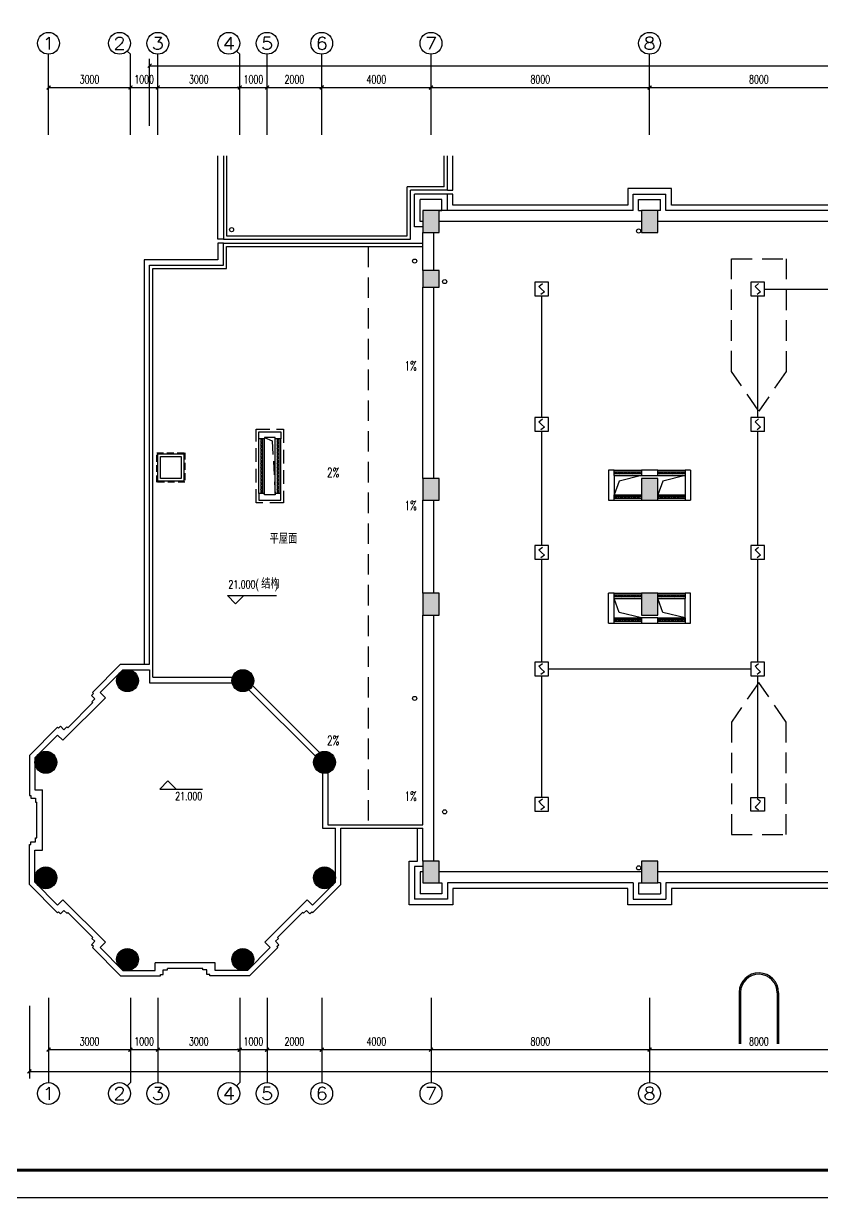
# Model space of a CAD drawing. Extents: x 190999 to 918899, y -200814 to 215286.
# Drawn here: x 205894 to 235106, y -96414 to -53460 of the extents above; entities that cross this region are included whole.
import ezdxf
from ezdxf.enums import TextEntityAlignment as Align

# ---------------------------------------------------------------- set-up
doc = ezdxf.new("R2010")
doc.units = 0
doc.header["$LTSCALE"] = 1000
doc.header["$MEASUREMENT"] = 0
doc.linetypes.add('HIDDEN', pattern=[0.375, 0.25, -0.125])
doc.layers.get('Defpoints').update_dxf_attribs({"color": 1})
for name, color, linetype in [('00-EQUIP', 3, 'Continuous'), ('00-WIRE-4', 6, 'Continuous'), ('A-卫生间', 250, 'Continuous'), ('A-墙线', 2, 'Continuous'), ('A-外包装修', 250, 'Continuous'), ('AXIS', 3, 'Continuous'), ('AXIS_TEXT', 7, 'Continuous'), ('COLUMN', 2, 'Continuous'), ('DIM_ELEV', 3, 'Continuous'), ('PUB_HATCH', 250, 'Continuous'), ('PUB_TEXT', 7, 'Continuous'), ('WALL', 2, 'Continuous'), ('WINDOW', 177, 'Continuous'), ('图框', 189, 'Continuous'), ('屋面排水', 4, 'Continuous'), ('房间名称', 7, 'Continuous'), ('洞口线', 165, 'Continuous'), ('看线2', 250, 'Continuous'), ('雨水管', 151, 'Continuous'), ('雨水管口', 6, 'Continuous')]:
    doc.layers.add(name, color=color, linetype=linetype)
doc.styles.add('_TCH_AXIS', font='COMPLEX', dxfattribs={"bigfont": 'GBCBIG'})
doc.styles.add('_TCH_DIM', font='SIMPLEX', dxfattribs={"bigfont": 'GBCBIG'})
doc.styles.add('COMPLEX', font='COMPLEX')
doc.styles.add('DIM_FONT', font='SIMPLEX', dxfattribs={"width": 0.7, "bigfont": 'GBCBIG'})
doc.styles.get("Standard").update_dxf_attribs({"font": 'simhei.ttf'})
doc.dimstyles.new('DIMN', dxfattribs={"dimtxt": 300, "dimasz": 100, "dimexe": 250, "dimexo": 300, "dimgap": 150, "dimtad": 1, "dimdec": 0, "dimzin": 0, "dimdsep": 46, "dimtxsty": 'DIM_FONT', "dimblk": 'ARCHTICK', "dimcen": 0.09, "dimclrt": 7, "dimazin": 2, "dimtfac": 1, "dimtdec": 0, "dimtix": 1, "dimtmove": 2, "dimatfit": 3, "dimfxl": 0, "dimtolj": 1, "dimtzin": 0, "dimarcsym": 0})

# ---------------------------------------------------------------- blocks, each defined once
blk = doc.blocks.new('TJAD_TK_A0')
at = {"layer": '图框'}
blk.add_line((973, -441.7), (2162, -441.7), dxfattribs=at)
at = {"layer": '图框', "const_width": 1.2}
blk.add_lwpolyline([(2152, -431.7), (2152, 389.3), (998, 389.3), (998, -431.7)], close=True, dxfattribs=at)
blk = doc.blocks.new('$WINLIB2D$00000039')
at = {"color": 0}
for p, q in [((0.5, 0.5), (-0.5, 0.5)), ((-0.5, 0.167), (0.5, 0.167)), ((-0.452, -0.167), (-0.5, 0.084)), ((-0.384, -0.167), (-0.448, 0.167)), ((-0.316, -0.167), (-0.38, 0.167)), ((-0.248, -0.167), (-0.312, 0.167)), ((-0.18, -0.167), (-0.244, 0.167)), ((-0.112, -0.167), (-0.176, 0.167)), ((-0.044, -0.167), (-0.108, 0.167)), ((0.024, -0.167), (-0.04, 0.167)), ((0.092, -0.167), (0.028, 0.167)), ((0.16, -0.167), (0.096, 0.167)), ((0.228, -0.167), (0.164, 0.167)), ((0.296, -0.167), (0.232, 0.167)), ((0.364, -0.167), (0.3, 0.167)), ((0.432, -0.167), (0.368, 0.167)), ((0.5, -0.167), (0.436, 0.167)), ((-0.5, -0.167), (0.5, -0.167)), ((0.5, -0.5), (-0.5, -0.5))]:
    blk.add_line(p, q, dxfattribs=at)
blk = doc.blocks.new('_ArchTick')
at = {"const_width": 0.5}
blk.add_lwpolyline([(-0.7, -0.7), (0.7, 0.7)], dxfattribs=at)
blk = doc.blocks.new('*D1282')
at = {"layer": 'AXIS', "color": 0, "lineweight": -2}
for p, q in [((206812, -89404), (206812, -91254)), ((209811, -89404), (209811, -91254)), ((206812, -91004), (209811, -91004))]:
    blk.add_line(p, q, dxfattribs=at)
at = {"layer": 'Defpoints', "color": 0}
for p in [(206812, -89104), (209811, -89104), (209811, -91004)]:
    blk.add_point(p, dxfattribs=at)
at = {"layer": 'AXIS', "color": 0, "lineweight": -2, "xscale": 100, "yscale": 100, "zscale": 100, "rotation": 180}
blk.add_blockref('_ArchTick', (206812, -91004), dxfattribs=at)
at = {"layer": 'AXIS', "color": 0, "lineweight": -2, "xscale": 100, "yscale": 100, "zscale": 100}
blk.add_blockref('_ArchTick', (209811, -91004), dxfattribs=at)
at = {"layer": 'AXIS', "color": 7, "insert": (208311, -90704), "char_height": 300, "attachment_point": 5, "style": 'DIM_FONT'}
blk.add_mtext('\\A1;3000', dxfattribs=at)
blk = doc.blocks.new('*D1283')
at = {"layer": 'AXIS', "color": 0, "lineweight": -2}
for p, q in [((209811, -89404), (209811, -91254)), ((210812, -89404), (210812, -91254)), ((209811, -91004), (210812, -91004))]:
    blk.add_line(p, q, dxfattribs=at)
at = {"layer": 'Defpoints', "color": 0}
for p in [(209811, -89104), (210812, -89104), (210812, -91004)]:
    blk.add_point(p, dxfattribs=at)
at = {"layer": 'AXIS', "color": 0, "lineweight": -2, "xscale": 100, "yscale": 100, "zscale": 100, "rotation": 180}
blk.add_blockref('_ArchTick', (209811, -91004), dxfattribs=at)
at = {"layer": 'AXIS', "color": 0, "lineweight": -2, "xscale": 100, "yscale": 100, "zscale": 100}
blk.add_blockref('_ArchTick', (210812, -91004), dxfattribs=at)
at = {"layer": 'AXIS', "color": 7, "insert": (210311, -90704), "char_height": 300, "attachment_point": 5, "style": 'DIM_FONT'}
blk.add_mtext('\\A1;1000', dxfattribs=at)
blk = doc.blocks.new('*D1284')
at = {"layer": 'AXIS', "color": 0, "lineweight": -2}
for p, q in [((210812, -89404), (210812, -91254)), ((213812, -89404), (213812, -91254)), ((210812, -91004), (213812, -91004))]:
    blk.add_line(p, q, dxfattribs=at)
at = {"layer": 'Defpoints', "color": 0}
for p in [(210812, -89104), (213812, -89104), (213812, -91004)]:
    blk.add_point(p, dxfattribs=at)
at = {"layer": 'AXIS', "color": 0, "lineweight": -2, "xscale": 100, "yscale": 100, "zscale": 100, "rotation": 180}
blk.add_blockref('_ArchTick', (210812, -91004), dxfattribs=at)
at = {"layer": 'AXIS', "color": 0, "lineweight": -2, "xscale": 100, "yscale": 100, "zscale": 100}
blk.add_blockref('_ArchTick', (213812, -91004), dxfattribs=at)
at = {"layer": 'AXIS', "color": 7, "insert": (212312, -90704), "char_height": 300, "attachment_point": 5, "style": 'DIM_FONT'}
blk.add_mtext('\\A1;3000', dxfattribs=at)
blk = doc.blocks.new('*D1285')
at = {"layer": 'AXIS', "color": 0, "lineweight": -2}
for p, q in [((213812, -89404), (213812, -91254)), ((214812, -89404), (214812, -91254)), ((213812, -91004), (213712, -91004)), ((213812, -91004), (214812, -91004)), ((214812, -91004), (214912, -91004))]:
    blk.add_line(p, q, dxfattribs=at)
at = {"layer": 'Defpoints', "color": 0}
for p in [(213812, -89104), (214812, -89104), (214812, -91004)]:
    blk.add_point(p, dxfattribs=at)
at = {"layer": 'AXIS', "color": 0, "lineweight": -2, "xscale": 100, "yscale": 100, "zscale": 100}
blk.add_blockref('_ArchTick', (213812, -91004), dxfattribs=at)
at = {"layer": 'AXIS', "color": 0, "lineweight": -2, "xscale": 100, "yscale": 100, "zscale": 100, "rotation": 180}
blk.add_blockref('_ArchTick', (214812, -91004), dxfattribs=at)
at = {"layer": 'AXIS', "color": 7, "insert": (214312, -90704), "char_height": 300, "attachment_point": 5, "style": 'DIM_FONT'}
blk.add_mtext('\\A1;1000', dxfattribs=at)
blk = doc.blocks.new('*D1286')
at = {"layer": 'AXIS', "color": 0, "lineweight": -2}
for p, q in [((214812, -89404), (214812, -91254)), ((216812, -89404), (216812, -91254)), ((214812, -91004), (216812, -91004))]:
    blk.add_line(p, q, dxfattribs=at)
at = {"layer": 'Defpoints', "color": 0}
for p in [(214812, -89104), (216812, -89104), (216812, -91004)]:
    blk.add_point(p, dxfattribs=at)
at = {"layer": 'AXIS', "color": 0, "lineweight": -2, "xscale": 100, "yscale": 100, "zscale": 100, "rotation": 180}
blk.add_blockref('_ArchTick', (214812, -91004), dxfattribs=at)
at = {"layer": 'AXIS', "color": 0, "lineweight": -2, "xscale": 100, "yscale": 100, "zscale": 100}
blk.add_blockref('_ArchTick', (216812, -91004), dxfattribs=at)
at = {"layer": 'AXIS', "color": 7, "insert": (215812, -90704), "char_height": 300, "attachment_point": 5, "style": 'DIM_FONT'}
blk.add_mtext('\\A1;2000', dxfattribs=at)
blk = doc.blocks.new('*D1287')
at = {"layer": 'AXIS', "color": 0, "lineweight": -2}
for p, q in [((216812, -89404), (216812, -91254)), ((220812, -89404), (220812, -91254)), ((216812, -91004), (220812, -91004))]:
    blk.add_line(p, q, dxfattribs=at)
at = {"layer": 'Defpoints', "color": 0}
for p in [(216812, -89104), (220812, -89104), (220812, -91004)]:
    blk.add_point(p, dxfattribs=at)
at = {"layer": 'AXIS', "color": 0, "lineweight": -2, "xscale": 100, "yscale": 100, "zscale": 100, "rotation": 180}
blk.add_blockref('_ArchTick', (216812, -91004), dxfattribs=at)
at = {"layer": 'AXIS', "color": 0, "lineweight": -2, "xscale": 100, "yscale": 100, "zscale": 100}
blk.add_blockref('_ArchTick', (220812, -91004), dxfattribs=at)
at = {"layer": 'AXIS', "color": 7, "insert": (218812, -90704), "char_height": 300, "attachment_point": 5, "style": 'DIM_FONT'}
blk.add_mtext('\\A1;4000', dxfattribs=at)
blk = doc.blocks.new('*D1288')
at = {"layer": 'AXIS', "color": 0, "lineweight": -2}
for p, q in [((220812, -89404), (220812, -91254)), ((228812, -89404), (228812, -91254)), ((220812, -91004), (228812, -91004))]:
    blk.add_line(p, q, dxfattribs=at)
at = {"layer": 'Defpoints', "color": 0}
for p in [(220812, -89104), (228812, -89104), (228812, -91004)]:
    blk.add_point(p, dxfattribs=at)
at = {"layer": 'AXIS', "color": 0, "lineweight": -2, "xscale": 100, "yscale": 100, "zscale": 100, "rotation": 180}
blk.add_blockref('_ArchTick', (220812, -91004), dxfattribs=at)
at = {"layer": 'AXIS', "color": 0, "lineweight": -2, "xscale": 100, "yscale": 100, "zscale": 100}
blk.add_blockref('_ArchTick', (228812, -91004), dxfattribs=at)
at = {"layer": 'AXIS', "color": 7, "insert": (224812, -90704), "char_height": 300, "attachment_point": 5, "style": 'DIM_FONT'}
blk.add_mtext('\\A1;8000', dxfattribs=at)
blk = doc.blocks.new('*D1289')
at = {"layer": 'AXIS', "color": 0, "lineweight": -2}
for p, q in [((228812, -89404), (228812, -91254)), ((236812, -89404), (236812, -91254)), ((228812, -91004), (236812, -91004))]:
    blk.add_line(p, q, dxfattribs=at)
at = {"layer": 'Defpoints', "color": 0}
for p in [(228812, -89104), (236812, -89104), (236812, -91004)]:
    blk.add_point(p, dxfattribs=at)
at = {"layer": 'AXIS', "color": 0, "lineweight": -2, "xscale": 100, "yscale": 100, "zscale": 100, "rotation": 180}
blk.add_blockref('_ArchTick', (228812, -91004), dxfattribs=at)
at = {"layer": 'AXIS', "color": 0, "lineweight": -2, "xscale": 100, "yscale": 100, "zscale": 100}
blk.add_blockref('_ArchTick', (236812, -91004), dxfattribs=at)
at = {"layer": 'AXIS', "color": 7, "insert": (232812, -90704), "char_height": 300, "attachment_point": 5, "style": 'DIM_FONT'}
blk.add_mtext('\\A1;8000', dxfattribs=at)
blk = doc.blocks.new('*D1297')
at = {"layer": 'AXIS', "color": 0, "lineweight": -2}
for p, q in [((206112, -89404), (206112, -92054)), ((283362, -89404), (283362, -92054)), ((206112, -91804), (283362, -91804))]:
    blk.add_line(p, q, dxfattribs=at)
at = {"layer": 'Defpoints', "color": 0}
for p in [(206112, -89104), (283362, -89104), (283362, -91804)]:
    blk.add_point(p, dxfattribs=at)
at = {"layer": 'AXIS', "color": 0, "lineweight": -2, "xscale": 100, "yscale": 100, "zscale": 100, "rotation": 180}
blk.add_blockref('_ArchTick', (206112, -91804), dxfattribs=at)
at = {"layer": 'AXIS', "color": 0, "lineweight": -2, "xscale": 100, "yscale": 100, "zscale": 100}
blk.add_blockref('_ArchTick', (283362, -91804), dxfattribs=at)
at = {"layer": 'AXIS', "color": 7, "insert": (244737, -91504), "char_height": 300, "attachment_point": 5, "style": 'DIM_FONT'}
blk.add_mtext('\\A1;77250', dxfattribs=at)
blk = doc.blocks.new('*D1298')
at = {"layer": 'AXIS', "color": 0, "lineweight": -2}
for p, q in [((206812, -57204), (206812, -55554)), ((206812, -55804), (209811, -55804)), ((209811, -57204), (209811, -55554))]:
    blk.add_line(p, q, dxfattribs=at)
at = {"layer": 'Defpoints', "color": 0}
for p in [(209811, -55804), (206812, -57504), (209811, -57504)]:
    blk.add_point(p, dxfattribs=at)
at = {"layer": 'AXIS', "color": 0, "lineweight": -2, "xscale": 100, "yscale": 100, "zscale": 100, "rotation": 180}
blk.add_blockref('_ArchTick', (206812, -55804), dxfattribs=at)
at = {"layer": 'AXIS', "color": 0, "lineweight": -2, "xscale": 100, "yscale": 100, "zscale": 100}
blk.add_blockref('_ArchTick', (209811, -55804), dxfattribs=at)
at = {"layer": 'AXIS', "color": 7, "insert": (208311, -55504), "char_height": 300, "attachment_point": 5, "style": 'DIM_FONT'}
blk.add_mtext('\\A1;3000', dxfattribs=at)
blk = doc.blocks.new('*D1299')
at = {"layer": 'AXIS', "color": 0, "lineweight": -2}
for p, q in [((209811, -57204), (209811, -55554)), ((209811, -55804), (210812, -55804)), ((210812, -57204), (210812, -55554))]:
    blk.add_line(p, q, dxfattribs=at)
at = {"layer": 'Defpoints', "color": 0}
for p in [(210812, -55804), (209811, -57504), (210812, -57504)]:
    blk.add_point(p, dxfattribs=at)
at = {"layer": 'AXIS', "color": 0, "lineweight": -2, "xscale": 100, "yscale": 100, "zscale": 100, "rotation": 180}
blk.add_blockref('_ArchTick', (209811, -55804), dxfattribs=at)
at = {"layer": 'AXIS', "color": 0, "lineweight": -2, "xscale": 100, "yscale": 100, "zscale": 100}
blk.add_blockref('_ArchTick', (210812, -55804), dxfattribs=at)
at = {"layer": 'AXIS', "color": 7, "insert": (210311, -55504), "char_height": 300, "attachment_point": 5, "style": 'DIM_FONT'}
blk.add_mtext('\\A1;1000', dxfattribs=at)
blk = doc.blocks.new('*D1300')
at = {"layer": 'AXIS', "color": 0, "lineweight": -2}
for p, q in [((210812, -57204), (210812, -55554)), ((210812, -55804), (213812, -55804)), ((213812, -57204), (213812, -55554))]:
    blk.add_line(p, q, dxfattribs=at)
at = {"layer": 'Defpoints', "color": 0}
for p in [(213812, -55804), (210812, -57504), (213812, -57504)]:
    blk.add_point(p, dxfattribs=at)
at = {"layer": 'AXIS', "color": 0, "lineweight": -2, "xscale": 100, "yscale": 100, "zscale": 100, "rotation": 180}
blk.add_blockref('_ArchTick', (210812, -55804), dxfattribs=at)
at = {"layer": 'AXIS', "color": 0, "lineweight": -2, "xscale": 100, "yscale": 100, "zscale": 100}
blk.add_blockref('_ArchTick', (213812, -55804), dxfattribs=at)
at = {"layer": 'AXIS', "color": 7, "insert": (212312, -55504), "char_height": 300, "attachment_point": 5, "style": 'DIM_FONT'}
blk.add_mtext('\\A1;3000', dxfattribs=at)
blk = doc.blocks.new('*D1301')
at = {"layer": 'AXIS', "color": 0, "lineweight": -2}
for p, q in [((213812, -55804), (213712, -55804)), ((213812, -57204), (213812, -55554)), ((213812, -55804), (214812, -55804)), ((214812, -57204), (214812, -55554)), ((214812, -55804), (214912, -55804))]:
    blk.add_line(p, q, dxfattribs=at)
at = {"layer": 'Defpoints', "color": 0}
for p in [(214812, -55804), (213812, -57504), (214812, -57504)]:
    blk.add_point(p, dxfattribs=at)
at = {"layer": 'AXIS', "color": 0, "lineweight": -2, "xscale": 100, "yscale": 100, "zscale": 100}
blk.add_blockref('_ArchTick', (213812, -55804), dxfattribs=at)
at = {"layer": 'AXIS', "color": 0, "lineweight": -2, "xscale": 100, "yscale": 100, "zscale": 100, "rotation": 180}
blk.add_blockref('_ArchTick', (214812, -55804), dxfattribs=at)
at = {"layer": 'AXIS', "color": 7, "insert": (214312, -55504), "char_height": 300, "attachment_point": 5, "style": 'DIM_FONT'}
blk.add_mtext('\\A1;1000', dxfattribs=at)
blk = doc.blocks.new('*D1302')
at = {"layer": 'AXIS', "color": 0, "lineweight": -2}
for p, q in [((214812, -57204), (214812, -55554)), ((214812, -55804), (216812, -55804)), ((216812, -57204), (216812, -55554))]:
    blk.add_line(p, q, dxfattribs=at)
at = {"layer": 'Defpoints', "color": 0}
for p in [(216812, -55804), (214812, -57504), (216812, -57504)]:
    blk.add_point(p, dxfattribs=at)
at = {"layer": 'AXIS', "color": 0, "lineweight": -2, "xscale": 100, "yscale": 100, "zscale": 100, "rotation": 180}
blk.add_blockref('_ArchTick', (214812, -55804), dxfattribs=at)
at = {"layer": 'AXIS', "color": 0, "lineweight": -2, "xscale": 100, "yscale": 100, "zscale": 100}
blk.add_blockref('_ArchTick', (216812, -55804), dxfattribs=at)
at = {"layer": 'AXIS', "color": 7, "insert": (215812, -55504), "char_height": 300, "attachment_point": 5, "style": 'DIM_FONT'}
blk.add_mtext('\\A1;2000', dxfattribs=at)
blk = doc.blocks.new('*D1303')
at = {"layer": 'AXIS', "color": 0, "lineweight": -2}
for p, q in [((216812, -57204), (216812, -55554)), ((216812, -55804), (220812, -55804)), ((220812, -57204), (220812, -55554))]:
    blk.add_line(p, q, dxfattribs=at)
at = {"layer": 'Defpoints', "color": 0}
for p in [(220812, -55804), (216812, -57504), (220812, -57504)]:
    blk.add_point(p, dxfattribs=at)
at = {"layer": 'AXIS', "color": 0, "lineweight": -2, "xscale": 100, "yscale": 100, "zscale": 100, "rotation": 180}
blk.add_blockref('_ArchTick', (216812, -55804), dxfattribs=at)
at = {"layer": 'AXIS', "color": 0, "lineweight": -2, "xscale": 100, "yscale": 100, "zscale": 100}
blk.add_blockref('_ArchTick', (220812, -55804), dxfattribs=at)
at = {"layer": 'AXIS', "color": 7, "insert": (218812, -55504), "char_height": 300, "attachment_point": 5, "style": 'DIM_FONT'}
blk.add_mtext('\\A1;4000', dxfattribs=at)
blk = doc.blocks.new('*D1304')
at = {"layer": 'AXIS', "color": 0, "lineweight": -2}
for p, q in [((220812, -57204), (220812, -55554)), ((220812, -55804), (228812, -55804)), ((228812, -57204), (228812, -55554))]:
    blk.add_line(p, q, dxfattribs=at)
at = {"layer": 'Defpoints', "color": 0}
for p in [(228812, -55804), (220812, -57504), (228812, -57504)]:
    blk.add_point(p, dxfattribs=at)
at = {"layer": 'AXIS', "color": 0, "lineweight": -2, "xscale": 100, "yscale": 100, "zscale": 100, "rotation": 180}
blk.add_blockref('_ArchTick', (220812, -55804), dxfattribs=at)
at = {"layer": 'AXIS', "color": 0, "lineweight": -2, "xscale": 100, "yscale": 100, "zscale": 100}
blk.add_blockref('_ArchTick', (228812, -55804), dxfattribs=at)
at = {"layer": 'AXIS', "color": 7, "insert": (224812, -55504), "char_height": 300, "attachment_point": 5, "style": 'DIM_FONT'}
blk.add_mtext('\\A1;8000', dxfattribs=at)
blk = doc.blocks.new('*D1305')
at = {"layer": 'AXIS', "color": 0, "lineweight": -2}
for p, q in [((228812, -57204), (228812, -55554)), ((228812, -55804), (236812, -55804)), ((236812, -57204), (236812, -55554))]:
    blk.add_line(p, q, dxfattribs=at)
at = {"layer": 'Defpoints', "color": 0}
for p in [(236812, -55804), (228812, -57504), (236812, -57504)]:
    blk.add_point(p, dxfattribs=at)
at = {"layer": 'AXIS', "color": 0, "lineweight": -2, "xscale": 100, "yscale": 100, "zscale": 100, "rotation": 180}
blk.add_blockref('_ArchTick', (228812, -55804), dxfattribs=at)
at = {"layer": 'AXIS', "color": 0, "lineweight": -2, "xscale": 100, "yscale": 100, "zscale": 100}
blk.add_blockref('_ArchTick', (236812, -55804), dxfattribs=at)
at = {"layer": 'AXIS', "color": 7, "insert": (232812, -55504), "char_height": 300, "attachment_point": 5, "style": 'DIM_FONT'}
blk.add_mtext('\\A1;8000', dxfattribs=at)
blk = doc.blocks.new('*D1313')
at = {"layer": 'AXIS', "color": 0, "lineweight": -2}
for p, q in [((210512, -57204), (210512, -54754)), ((283812, -57204), (283812, -54754)), ((210512, -55004), (283812, -55004))]:
    blk.add_line(p, q, dxfattribs=at)
at = {"layer": 'Defpoints', "color": 0}
for p in [(283812, -55004), (210512, -57504), (283812, -57504)]:
    blk.add_point(p, dxfattribs=at)
at = {"layer": 'AXIS', "color": 0, "lineweight": -2, "xscale": 100, "yscale": 100, "zscale": 100, "rotation": 180}
blk.add_blockref('_ArchTick', (210512, -55004), dxfattribs=at)
at = {"layer": 'AXIS', "color": 0, "lineweight": -2, "xscale": 100, "yscale": 100, "zscale": 100}
blk.add_blockref('_ArchTick', (283812, -55004), dxfattribs=at)
at = {"layer": 'AXIS', "color": 7, "insert": (247162, -54704), "char_height": 300, "attachment_point": 5, "style": 'DIM_FONT'}
blk.add_mtext('\\A1;73300', dxfattribs=at)
blk = doc.blocks.new('_AXISO')
blk.add_circle((0, 0), 0.5)
at = {"layer": 'AXIS_TEXT', "style": 'COMPLEX', "width": 1.041667}
blk.add_attdef('A', text='', height=0.56, dxfattribs=at).set_placement((-0.25, -0.28), (0.25, -0.28), align=Align.FIT)
blk = doc.blocks.new('_FZH')
blk.add_lwpolyline([(-0.5, -0.5), (0.5, -0.5), (0.5, 0.5), (-0.5, 0.5)], close=True)
at = {"layer": 'PUB_HATCH'}
blk.add_solid([(-0.5, -0.5), (0.5, -0.5), (-0.5, 0.5), (0.5, 0.5)], dxfattribs=at)
blk = doc.blocks.new('_YZH')
blk.add_circle((0, 0), 0.5)
at = {"layer": 'PUB_HATCH', "const_width": 0.5}
blk.add_lwpolyline([(-0.25, 0, 1), (0.25, 0, 1)], format="xyb", close=True, dxfattribs=at)
blk = doc.blocks.new('_LINKPT1')
at = {"color": 0}
blk.add_line((0, 0), (0, 0), dxfattribs=at)
blk = doc.blocks.new('3S1KCGW2')
for p, q in [((0.5, 0.5), (-0.5, 0.5)), ((-0.5, 0.5), (-0.5, -0.5)), ((-0.2, 0.2), (0.05, 0.4)), ((0, 0), (-0.2, 0.2)), ((0, 0), (0.2, -0.2)), ((0.5, -0.5), (0.5, 0.5)), ((-0.5, -0.5), (0.5, -0.5)), ((0.2, -0.2), (-0.05, -0.4))]:
    blk.add_line(p, q)
at = {"const_width": 0.04, "flags": 128}
blk.add_lwpolyline([(-0.5, -0.5), (-0.5, 0.5), (0.5, 0.5), (0.5, -0.5)], close=True, dxfattribs=at)
at = {"xscale": 0.002, "yscale": 0.002, "zscale": 0.002}
for p in [(-0.5, 0), (0, 0.5), (0.5, 0), (0, -0.5)]:
    blk.add_blockref('_LINKPT1', p, dxfattribs=at)
at = {"flags": 9}
blk.add_attdef('A', (0, 0), '', height=0.00002, dxfattribs=at)

msp = doc.modelspace()

# ---------------------------------------------------------------- hatches: boundary and pattern name
at = {"layer": 'PUB_HATCH'}
for points in [[(221111.6, -60303.6), (220511.6, -60303.6), (220511.6, -61103.6), (221111.6, -61103.6)], [(229111.6, -60303.6), (228511.6, -60303.6), (228511.6, -61103.6), (229111.6, -61103.6)], [(221111.6, -70103.6), (220511.6, -70103.6), (220511.6, -70903.6), (221111.6, -70903.6)], [(229111.6, -70103.6), (228511.6, -70103.6), (228511.6, -70903.6), (229111.6, -70903.6)], [(221111.6, -74303.6), (220511.6, -74303.6), (220511.6, -75103.6), (221111.6, -75103.6)], [(229111.6, -74303.6), (228511.6, -74303.6), (228511.6, -75103.6), (229111.6, -75103.6)], [(221111.6, -84103.6), (220511.6, -84103.6), (220511.6, -84903.6), (221111.6, -84903.6)], [(229111.6, -84103.6), (228511.6, -84103.6), (228511.6, -84903.6), (229111.6, -84903.6)]]:
    msp.add_hatch(color=256, dxfattribs=at).paths.add_polyline_path(points)

# ---------------------------------------------------------------- linework, layer by layer
at = {"layer": '00-WIRE-4'}
for p, q in [((224861.6, -63428.6), (224861.6, -67878.6)), ((232773.1, -67878.6), (232773.1, -63428.6)), ((233023.1, -63178.6), (240667.6, -63178.6)), ((224861.6, -68378.6), (224861.6, -72564.1)), ((232773.1, -72564.1), (232773.1, -68378.6)), ((224861.6, -73064.1), (224861.6, -76828.6)), ((232773.1, -76828.6), (232773.1, -73064.1)), ((232523.1, -77078.6), (225111.6, -77078.6)), ((224861.6, -77328.6), (224861.6, -81778.6)), ((232773.1, -81778.6), (232773.1, -77328.6))]:
    msp.add_line(p, q, dxfattribs=at)
at = {"layer": 'A-卫生间', "linetype": 'HIDDEN', "ltscale": 3}
msp.add_line((218511.6, -61623.6), (218511.6, -82783.6), dxfattribs=at)
for points in [[(232811.6, -67642.1), (231811.6, -66190.9), (231811.6, -62069.9), (233811.6, -62069.9), (233811.6, -66190.9)], [(232811.6, -77565.1), (231811.6, -79016.4), (231811.6, -83137.3), (233811.6, -83137.3), (233811.6, -79016.4)]]:
    msp.add_lwpolyline(points, close=True, dxfattribs=at)
at = {"layer": 'A-卫生间', "linetype": 'HIDDEN', "ltscale": 2}
msp.add_lwpolyline([(214411.6, -68303.6), (215411.6, -68303.6), (215411.6, -71003.6), (214411.6, -71003.6)], close=True, dxfattribs=at)
at = {"layer": 'A-卫生间', "linetype": 'HIDDEN'}
msp.add_lwpolyline([(211801.6, -70243.6), (210771.6, -70243.6), (210771.6, -69163.6), (211801.6, -69163.6)], close=True, dxfattribs=at)
at = {"layer": 'A-墙线'}
for p, q in [((213211.8, -58303.6), (213211.8, -61353.6)), ((213331.8, -58303.6), (213331.8, -61233.6)), ((221292.3, -59433.6), (221292.3, -58303.6)), ((221412.3, -59553.6), (221412.3, -58303.6)), ((219941.6, -61233.6), (219941.6, -59433.6)), ((221292.3, -59433.6), (219941.6, -59433.6)), ((220061.6, -61353.6), (220061.6, -59553.6)), ((221412.3, -59553.6), (220061.6, -59553.6)), ((221411.6, -59703.6), (220211.6, -59703.6)), ((220211.6, -60903.6), (220211.6, -59703.6)), ((221411.6, -60303.6), (221411.6, -59703.6)), ((228211.6, -59703.6), (229411.6, -59703.6)), ((228211.6, -60303.6), (228211.6, -59703.6)), ((229411.6, -60303.6), (229411.6, -59703.6)), ((221211.6, -59903.6), (220411.6, -59903.6)), ((220411.6, -60703.6), (220411.6, -59903.6)), ((221211.6, -60303.6), (221211.6, -59903.6)), ((228411.6, -59903.6), (229211.6, -59903.6)), ((228411.6, -60303.6), (228411.6, -59903.6)), ((229211.6, -60303.6), (229211.6, -59903.6)), ((228211.6, -60303.6), (221111.6, -60303.6)), ((221111.6, -60303.6), (221211.6, -60303.6)), ((228411.6, -60303.6), (228511.6, -60303.6)), ((229211.6, -60303.6), (229111.6, -60303.6)), ((236211.6, -60303.6), (229411.6, -60303.6)), ((220511.6, -60903.6), (220211.6, -60903.6)), ((220511.6, -60703.6), (220411.6, -60703.6)), ((228511.6, -60703.6), (221111.6, -60703.6)), ((236511.6, -60703.6), (229111.6, -60703.6)), ((213211.8, -61353.6), (220061.6, -61353.6)), ((213331.8, -61233.6), (219941.6, -61233.6)), ((220511.6, -62503.6), (220511.6, -61103.6)), ((220911.6, -62503.6), (220911.6, -61103.6)), ((213211.8, -62303.6), (213211.8, -61503.6)), ((213211.8, -61503.6), (220511.6, -61503.6)), ((213331.8, -62423.6), (213331.8, -61623.6)), ((213331.8, -61623.6), (220511.6, -61623.6)), ((210511.6, -62303.6), (213211.8, -62303.6)), ((210511.6, -76903.6), (210511.6, -62303.6)), ((210631.6, -62423.6), (213331.8, -62423.6)), ((210631.6, -77378.6), (210631.6, -62423.6)), ((220511.6, -70103.6), (220511.6, -63103.6)), ((220911.6, -70103.6), (220911.6, -63103.6)), ((220511.6, -74303.6), (220511.6, -70903.6)), ((220911.6, -74303.6), (220911.6, -70903.6)), ((220511.6, -82783.6), (220511.6, -75103.6)), ((220911.6, -84103.6), (220911.6, -75103.6)), ((209450.8, -76903.6), (208417.7, -77936.7)), ((209533.7, -77103.6), (208700.6, -77936.7)), ((209450.8, -76903.6), (210511.6, -76903.6)), ((209533.7, -77103.6), (210511.6, -77103.6)), ((210511.6, -77103.6), (210511.6, -77578.6)), ((210511.6, -77578.6), (213531.4, -77578.6)), ((210631.6, -77378.6), (213544.4, -77378.6)), ((214281.4, -77683.9), (216731.6, -80134.1)), ((207339.4, -79686.8), (208895, -78131.2)), ((208453.1, -77972.1), (208382.4, -78042.8)), ((208382.4, -78042.8), (208506.1, -78166.5)), ((208506.1, -78166.5), (208400.1, -78272.6)), ((208417.7, -77936.7), (208453.1, -77972.1)), ((208700.6, -77936.7), (208895, -78131.2)), ((214149.1, -77834.5), (216581, -80266.4)), ((207516.2, -79227.2), (208435.4, -78308)), ((208400.1, -78272.6), (208435.4, -78308)), ((206111.8, -80242.6), (207144.9, -79209.5)), ((207144.9, -79209.5), (207180.3, -79244.9)), ((207180.3, -79244.9), (207251, -79174.2)), ((207251, -79174.2), (207374.8, -79297.9)), ((207374.8, -79297.9), (207480.8, -79191.9)), ((207480.8, -79191.9), (207516.2, -79227.2)), ((206311.8, -80325.5), (207144.9, -79492.4)), ((207144.9, -79492.4), (207339.4, -79686.8)), ((206111.8, -80242.6), (206111.8, -81703.6)), ((206311.8, -80325.5), (206311.8, -81503.6)), ((216836.8, -80884.1), (216836.8, -82903.6)), ((217036.8, -80871.1), (217036.8, -82783.6)), ((206311.8, -81503.6), (206586.8, -81503.6)), ((206586.8, -83703.6), (206586.8, -81503.6)), ((206111.8, -81703.6), (206161.8, -81703.6)), ((206161.8, -81703.6), (206161.8, -81803.6)), ((206161.8, -81803.6), (206336.8, -81803.6)), ((206336.8, -81803.6), (206336.8, -81953.6)), ((206336.8, -81953.6), (206386.8, -81953.6)), ((206386.8, -83253.6), (206386.8, -81953.6)), ((217036.8, -82783.6), (220511.6, -82783.6)), ((206336.8, -83403.6), (206336.8, -83253.6)), ((206336.8, -83253.6), (206386.8, -83253.6)), ((216836.8, -82903.6), (217311.8, -82903.6)), ((217311.8, -84881.8), (217311.8, -82903.6)), ((217511.8, -82903.6), (220511.6, -82903.6)), ((217511.8, -84964.7), (217511.8, -82903.6)), ((220511.6, -84103.6), (220511.6, -82903.6)), ((206111.8, -84964.7), (206111.8, -83503.6)), ((206111.8, -83503.6), (206161.8, -83503.6)), ((206161.8, -83503.6), (206161.8, -83403.6)), ((206161.8, -83403.6), (206336.8, -83403.6)), ((206311.8, -84881.8), (206311.8, -83703.6)), ((206311.8, -83703.6), (206586.8, -83703.6)), ((220511.6, -84303.6), (220211.6, -84303.6)), ((220211.6, -84303.6), (220211.6, -85503.6)), ((220511.6, -84503.6), (220411.6, -84503.6)), ((220411.6, -84503.6), (220411.6, -85303.6)), ((228511.6, -84503.6), (221111.6, -84503.6)), ((236511.6, -84503.6), (229111.6, -84503.6)), ((206111.8, -84964.7), (207144.9, -85997.8)), ((206311.8, -84881.8), (207144.9, -85714.9)), ((217311.8, -84881.8), (216478.8, -85714.9)), ((217511.8, -84964.7), (216478.8, -85997.8)), ((221111.6, -84903.6), (221211.6, -84903.6)), ((221211.6, -84903.6), (221211.6, -85303.6)), ((228211.6, -84903.6), (221411.6, -84903.6)), ((221411.6, -84903.6), (221411.6, -85503.6)), ((228211.6, -84903.6), (228211.6, -85503.6)), ((228411.6, -84903.6), (228511.6, -84903.6)), ((228411.6, -84903.6), (228411.6, -85303.6)), ((229211.6, -84903.6), (229111.6, -84903.6)), ((229211.6, -84903.6), (229211.6, -85303.6)), ((236211.6, -84903.6), (229411.6, -84903.6)), ((229411.6, -84903.6), (229411.6, -85503.6)), ((221211.6, -85303.6), (220411.6, -85303.6)), ((228411.6, -85303.6), (229211.6, -85303.6)), ((207144.9, -85714.9), (207339.4, -85520.5)), ((208895, -87076.1), (207339.4, -85520.5)), ((216284.3, -85520.5), (214728.7, -87076.1)), ((216478.8, -85714.9), (216284.3, -85520.5)), ((221411.6, -85503.6), (220211.6, -85503.6)), ((228211.6, -85503.6), (229411.6, -85503.6)), ((207144.9, -85997.8), (207180.3, -85962.4)), ((207180.3, -85962.4), (207251, -86033.1)), ((207251, -86033.1), (207374.8, -85909.4)), ((207374.8, -85909.4), (207480.8, -86015.4)), ((207480.8, -86015.4), (207516.2, -85980.1)), ((207516.2, -85980.1), (208435.4, -86899.3)), ((216107.5, -85980.1), (215188.3, -86899.3)), ((216142.9, -86015.4), (216107.5, -85980.1)), ((216248.9, -85909.4), (216142.9, -86015.4)), ((216372.7, -86033.1), (216248.9, -85909.4)), ((216443.4, -85962.4), (216372.7, -86033.1)), ((216478.8, -85997.8), (216443.4, -85962.4)), ((208382.4, -87164.5), (208506.1, -87040.7)), ((208453.1, -87235.2), (208382.4, -87164.5)), ((208400.1, -86934.7), (208435.4, -86899.3)), ((208506.1, -87040.7), (208400.1, -86934.7)), ((208700.6, -87270.5), (208895, -87076.1)), ((214923.1, -87270.5), (214728.7, -87076.1)), ((215117.6, -87040.7), (215223.6, -86934.7)), ((215241.3, -87164.5), (215117.6, -87040.7)), ((215170.6, -87235.2), (215241.3, -87164.5)), ((215223.6, -86934.7), (215188.3, -86899.3)), ((208417.7, -87270.5), (208453.1, -87235.2)), ((209450.8, -88303.6), (208417.7, -87270.5)), ((209533.7, -88103.6), (208700.6, -87270.5)), ((214090, -88103.6), (214923.1, -87270.5)), ((214172.9, -88303.6), (215206, -87270.5)), ((215206, -87270.5), (215170.6, -87235.2)), ((210711.8, -88103.6), (210711.8, -87828.6)), ((212911.8, -87828.6), (210711.8, -87828.6)), ((211161.8, -88078.6), (211161.8, -88028.6)), ((212461.8, -88028.6), (211161.8, -88028.6)), ((212461.8, -88078.6), (212461.8, -88028.6)), ((212911.8, -88103.6), (212911.8, -87828.6)), ((209450.8, -88303.6), (210911.8, -88303.6)), ((209533.7, -88103.6), (210711.8, -88103.6)), ((210911.8, -88303.6), (210911.8, -88253.6)), ((210911.8, -88253.6), (211011.8, -88253.6)), ((211011.8, -88253.6), (211011.8, -88078.6)), ((211011.8, -88078.6), (211161.8, -88078.6)), ((212611.8, -88078.6), (212461.8, -88078.6)), ((212611.8, -88253.6), (212611.8, -88078.6)), ((212711.8, -88253.6), (212611.8, -88253.6)), ((212711.8, -88303.6), (212711.8, -88253.6)), ((214172.9, -88303.6), (212711.8, -88303.6)), ((214090, -88103.6), (212911.8, -88103.6))]:
    msp.add_line(p, q, dxfattribs=at)
at = {"layer": 'A-外包装修'}
for points in [[(213211.8, -61353.6), (213011.8, -61353.6), (213011.8, -58303.6)], [(221412.3, -59553.6), (221612.3, -59553.6), (221612.3, -58303.6)], [(236011.6, -60103.6), (229611.6, -60103.6), (229611.6, -59503.6), (228011.6, -59503.6), (228011.6, -60103.6), (221612.3, -60103.6), (221612.3, -59703.6), (221411.6, -59703.6)], [(213211.8, -61503.6), (213011.8, -61503.6), (213011.8, -62103.6), (210311.6, -62103.6), (210311.6, -76903.6)], [(236011.6, -85103.6), (229611.6, -85103.6), (229611.6, -85703.6), (228011.6, -85703.6), (228011.6, -85103.6), (221611.6, -85103.6), (221611.6, -85703.6), (220011.6, -85703.6), (220011.6, -84103.6), (220311.6, -84103.6), (220311.6, -82903.6)]]:
    msp.add_lwpolyline(points, dxfattribs=at)
at = {"layer": 'AXIS'}
for p, q in [((209694, -54467.4), (209811.2, -54584.5)), ((213694.9, -54467.4), (213812.1, -54584.5)), ((206811.6, -57533.6), (206811.6, -54584.5)), ((209811.2, -57533.6), (209811.2, -54584.5)), ((210811.6, -57533.6), (210811.6, -54584.5)), ((213812.1, -57533.6), (213812.1, -54584.5)), ((214811.6, -57533.6), (214811.6, -54584.5)), ((216811.6, -57533.6), (216811.6, -54584.5)), ((220811.6, -57533.6), (220811.6, -54584.5)), ((228811.6, -57533.6), (228811.6, -54584.5)), ((206811.6, -89103.6), (206811.6, -92207.3)), ((209811.2, -89103.6), (209811.2, -92207.3)), ((210811.6, -89103.6), (210811.6, -92207.3)), ((213812.1, -89103.6), (213812.1, -92207.3)), ((214811.6, -89103.6), (214811.6, -92207.3)), ((216811.6, -89103.6), (216811.6, -92207.3)), ((220811.6, -89103.6), (220811.6, -92207.3)), ((228811.6, -89103.6), (228811.6, -92207.3)), ((209694, -92324.5), (209811.2, -92207.3)), ((213694.9, -92324.5), (213812.1, -92207.3))]:
    msp.add_line(p, q, dxfattribs=at)
at = {"layer": 'COLUMN'}
for p, q in [((221111.6, -60303.6), (220511.6, -60303.6)), ((220511.6, -60303.6), (220511.6, -61103.6)), ((221111.6, -61103.6), (221111.6, -60303.6)), ((229111.6, -60303.6), (228511.6, -60303.6)), ((228511.6, -60303.6), (228511.6, -61103.6)), ((229111.6, -61103.6), (229111.6, -60303.6)), ((220511.6, -61103.6), (221111.6, -61103.6)), ((228511.6, -61103.6), (229111.6, -61103.6)), ((221111.6, -70103.6), (220511.6, -70103.6)), ((220511.6, -70103.6), (220511.6, -70903.6)), ((221111.6, -70903.6), (221111.6, -70103.6)), ((229111.6, -70103.6), (228511.6, -70103.6)), ((228511.6, -70103.6), (228511.6, -70903.6)), ((229111.6, -70903.6), (229111.6, -70103.6)), ((220511.6, -70903.6), (221111.6, -70903.6)), ((228511.6, -70903.6), (229111.6, -70903.6)), ((221111.6, -74303.6), (220511.6, -74303.6)), ((220511.6, -74303.6), (220511.6, -75103.6)), ((221111.6, -75103.6), (221111.6, -74303.6)), ((229111.6, -74303.6), (228511.6, -74303.6)), ((228511.6, -74303.6), (228511.6, -75103.6)), ((229111.6, -75103.6), (229111.6, -74303.6)), ((220511.6, -75103.6), (221111.6, -75103.6)), ((228511.6, -75103.6), (229111.6, -75103.6)), ((221111.6, -84103.6), (220511.6, -84103.6)), ((220511.6, -84103.6), (220511.6, -84903.6)), ((221111.6, -84903.6), (221111.6, -84103.6)), ((229111.6, -84103.6), (228511.6, -84103.6)), ((228511.6, -84103.6), (228511.6, -84903.6)), ((229111.6, -84903.6), (229111.6, -84103.6)), ((220511.6, -84903.6), (221111.6, -84903.6)), ((228511.6, -84903.6), (229111.6, -84903.6))]:
    msp.add_line(p, q, dxfattribs=at)
at = {"layer": 'DIM_ELEV'}
for p, q in [((213657.1, -74692.1), (213357.1, -74392.1)), ((213357.1, -74392.1), (215157.1, -74392.1)), ((213657.1, -74692.1), (213957.1, -74392.1)), ((211182.4, -81174.1), (210882.4, -81474.1)), ((211182.4, -81174.1), (211482.4, -81474.1)), ((210882.4, -81474.1), (212447.4, -81474.1))]:
    msp.add_line(p, q, dxfattribs=at)
at = {"layer": 'WALL'}
for p, q in [((227511.6, -69803.6), (227311.6, -69803.6)), ((227311.6, -69803.6), (227311.6, -70903.6)), ((227511.6, -70003.6), (227511.6, -69803.6)), ((227511.6, -70003.6), (227511.6, -70703.6)), ((229111.6, -69803.6), (228511.6, -69803.6)), ((228511.6, -69803.6), (228511.6, -70003.6)), ((228511.6, -70003.6), (229111.6, -70003.6)), ((229111.6, -70003.6), (229111.6, -69803.6)), ((230311.6, -69803.6), (230111.6, -69803.6)), ((230111.6, -69803.6), (230111.6, -70003.6)), ((230111.6, -70003.6), (230111.6, -70703.6)), ((230311.6, -69803.6), (230311.6, -70903.6)), ((227511.6, -70903.6), (227511.6, -70703.6)), ((230111.6, -70703.6), (230111.6, -70903.6)), ((227311.6, -70903.6), (227511.6, -70903.6)), ((230111.6, -70903.6), (230311.6, -70903.6)), ((227511.6, -74303.6), (227311.6, -74303.6)), ((227311.6, -75403.6), (227311.6, -74303.6)), ((227511.6, -74503.6), (227511.6, -74303.6)), ((230311.6, -74303.6), (230111.6, -74303.6)), ((230111.6, -74303.6), (230111.6, -74503.6)), ((230311.6, -75403.6), (230311.6, -74303.6)), ((227511.6, -75203.6), (227511.6, -74503.6)), ((230111.6, -75203.6), (230111.6, -74503.6)), ((227311.6, -75403.6), (227511.6, -75403.6)), ((227511.6, -75403.6), (227511.6, -75203.6)), ((229111.6, -75203.6), (228511.6, -75203.6)), ((228511.6, -75203.6), (228511.6, -75403.6)), ((228511.6, -75403.6), (229111.6, -75403.6)), ((229111.6, -75403.6), (229111.6, -75203.6)), ((230111.6, -75203.6), (230111.6, -75403.6)), ((230111.6, -75403.6), (230311.6, -75403.6))]:
    msp.add_line(p, q, dxfattribs=at)
for points in [[(214511.6, -68653.6), (214511.6, -68403.6), (215311.6, -68403.6), (215311.6, -68653.6), (215111.6, -68653.6), (215111.6, -68603.6), (214711.6, -68603.6), (214711.6, -68653.6), (214511.6, -68653.6)], [(215311.6, -70903.6), (215311.6, -70653.6), (215111.6, -70653.6), (215111.6, -70703.6), (214711.6, -70703.6), (214711.6, -70653.6), (214511.6, -70653.6), (214511.6, -70903.6), (215311.6, -70903.6)]]:
    msp.add_lwpolyline(points, dxfattribs=at)
for points in [[(211761.6, -70203.6), (210811.6, -70203.6), (210811.6, -69203.6), (211761.6, -69203.6)], [(211661.6, -70103.6), (210911.6, -70103.6), (210911.6, -69303.6), (211661.6, -69303.6)]]:
    msp.add_lwpolyline(points, close=True, dxfattribs=at)
at = {"layer": '屋面排水'}
for points in [[(220034.2, -65604.4, 0, 0, 0), (220034.2, -64056, 80, 0, 0), (220034.2, -63756, 0, 0, 0)], [(217647.2, -69890.8, 0, 0, 0), (219313.6, -69890.8, 80, 0, 0), (219613.6, -69890.8, 0, 0, 0)], [(220034.2, -71470.5, 0, 0, 0), (220034.2, -73019, 80, 0, 0), (220034.2, -73319, 0, 0, 0)], [(220034.2, -81348.8, 0, 0, 0), (220034.2, -79800.3, 80, 0, 0), (220034.2, -79500.3, 0, 0, 0)], [(217647.2, -79691.3, 0, 0, 0), (219313.6, -79691.3, 80, 0, 0), (219613.6, -79691.3, 0, 0, 0)]]:
    msp.add_lwpolyline(points, format="xyseb", dxfattribs=at)
at = {"layer": '洞口线', "linetype": 'HIDDEN', "ltscale": 2}
msp.add_lwpolyline([(214711.6, -68603.6), (214997.5, -68728.9), (215111.6, -70703.6)], dxfattribs=at)
at = {"layer": '洞口线'}
for points in [[(228511.6, -70003.6), (227702.1, -70202.1), (227511.6, -70703.6)], [(230111.6, -70003.6), (229302.1, -70202.1), (229111.6, -70703.6)], [(228511.6, -75203.6), (227702.1, -75005.1), (227511.6, -74503.6)], [(230111.6, -75203.6), (229302.1, -75005.1), (229111.6, -74503.6)]]:
    msp.add_lwpolyline(points, dxfattribs=at)
at = {"layer": '看线2'}
for p, q in [((232087, -88898.1), (232086.6, -90796.3)), ((232137, -88899.8), (232136.6, -90796.3)), ((233486.6, -88921.4), (233486.6, -90796.3)), ((233536.6, -88921.4), (233536.6, -90796.3))]:
    msp.add_line(p, q, dxfattribs=at)
for radius in [725, 675]:
    msp.add_arc((232811.6, -88921.4), radius, 0, 178.16037, dxfattribs=at)
at = {"layer": '雨水管'}
for centre in [(228411.6, -61053.6), (221311.6, -62903.6), (221311.6, -82303.6), (228411.6, -84353.6)]:
    msp.add_circle(centre, 75, dxfattribs=at)
at = {"layer": '雨水管口'}
for centre in [(213511.8, -61003.6), (220211.6, -62153.6), (220211.6, -78153.6)]:
    msp.add_circle(centre, 75, dxfattribs=at)

# ---------------------------------------------------------------- block references
at = {"layer": '00-EQUIP', "xscale": 500, "yscale": 500, "zscale": 500}
for p in [(224861.6, -63178.6), (232773.1, -63178.6), (224861.6, -68128.6), (232773.1, -68128.6)]:
    msp.add_blockref('3S1KCGW2', p, dxfattribs=at)
at = {"layer": '00-EQUIP', "yscale": 500, "zscale": 500, "rotation": 180}
for p, xscale in [((224861.6, -72814.1), 500), ((232773.1, -72814.1), 500), ((224861.6, -77078.6), 500), ((232773.1, -77078.6), 500), ((224861.6, -82028.6), 500), ((232773.1, -82028.6), -500)]:
    msp.add_blockref('3S1KCGW2', p, dxfattribs=dict(at, xscale=xscale))
at = {"layer": 'AXIS'}
ref = msp.add_blockref('_AXISO', (206811.6, -54184.5), dxfattribs=dict(at, xscale=800, yscale=800, zscale=800))
ref.add_attrib('A', '1', dxfattribs={"layer": 'AXIS_TEXT', "height": 452.5, "style": '_TCH_AXIS', "width": 2.333333}).set_placement((206585.4, -54410.8), (207037.9, -54410.8), align=Align.FIT)
ref = msp.add_blockref('_AXISO', (209411.2, -54184.5), dxfattribs=dict(at, xscale=800, yscale=800, zscale=800))
ref.add_attrib('A', '2', dxfattribs={"layer": 'AXIS_TEXT', "height": 452.5, "style": '_TCH_AXIS', "width": 1.5}).set_placement((209184.9, -54410.8), (209637.5, -54410.8), align=Align.FIT)
ref = msp.add_blockref('_AXISO', (210811.6, -54184.5), dxfattribs=dict(at, xscale=800, yscale=800, zscale=800))
ref.add_attrib('A', '3', dxfattribs={"layer": 'AXIS_TEXT', "height": 452.5, "style": '_TCH_AXIS', "width": 1.5}).set_placement((210585.3, -54410.8), (211037.9, -54410.8), align=Align.FIT)
ref = msp.add_blockref('_AXISO', (213412.1, -54184.5), dxfattribs=dict(at, xscale=800, yscale=800, zscale=800))
ref.add_attrib('A', '4', dxfattribs={"layer": 'AXIS_TEXT', "height": 452.5, "style": '_TCH_AXIS', "width": 1.3125}).set_placement((213185.8, -54410.8), (213638.3, -54410.8), align=Align.FIT)
ref = msp.add_blockref('_AXISO', (214811.6, -54184.5), dxfattribs=dict(at, xscale=800, yscale=800, zscale=800))
ref.add_attrib('A', '5', dxfattribs={"layer": 'AXIS_TEXT', "height": 452.5, "style": '_TCH_AXIS', "width": 1.5}).set_placement((214585.3, -54410.8), (215037.9, -54410.8), align=Align.FIT)
ref = msp.add_blockref('_AXISO', (216811.6, -54184.5), dxfattribs=dict(at, xscale=800, yscale=800, zscale=800))
ref.add_attrib('A', '6', dxfattribs={"layer": 'AXIS_TEXT', "height": 452.5, "style": '_TCH_AXIS', "width": 1.5}).set_placement((216585.4, -54410.8), (217037.9, -54410.8), align=Align.FIT)
ref = msp.add_blockref('_AXISO', (220811.6, -54184.5), dxfattribs=dict(at, xscale=800, yscale=800, zscale=800))
ref.add_attrib('A', '7', dxfattribs={"layer": 'AXIS_TEXT', "height": 452.5, "style": '_TCH_AXIS', "width": 1.5}).set_placement((220585.4, -54410.8), (221037.9, -54410.8), align=Align.FIT)
ref = msp.add_blockref('_AXISO', (228811.6, -54184.5), dxfattribs=dict(at, xscale=800, yscale=800, zscale=800))
ref.add_attrib('A', '8', dxfattribs={"layer": 'AXIS_TEXT', "height": 452.5, "style": '_TCH_AXIS', "width": 1.5}).set_placement((228585.4, -54410.8), (229037.9, -54410.8), align=Align.FIT)
ref = msp.add_blockref('_AXISO', (206811.6, -92607.3), dxfattribs=dict(at, xscale=800, yscale=800, zscale=800))
ref.add_attrib('A', '1', dxfattribs={"layer": 'AXIS_TEXT', "height": 452.5, "style": '_TCH_AXIS', "width": 2.333333}).set_placement((206585.4, -92833.6), (207037.9, -92833.6), align=Align.FIT)
ref = msp.add_blockref('_AXISO', (209411.2, -92607.3), dxfattribs=dict(at, xscale=800, yscale=800, zscale=800))
ref.add_attrib('A', '2', dxfattribs={"layer": 'AXIS_TEXT', "height": 452.5, "style": '_TCH_AXIS', "width": 1.5}).set_placement((209184.9, -92833.6), (209637.5, -92833.6), align=Align.FIT)
ref = msp.add_blockref('_AXISO', (210811.6, -92607.3), dxfattribs=dict(at, xscale=800, yscale=800, zscale=800))
ref.add_attrib('A', '3', dxfattribs={"layer": 'AXIS_TEXT', "height": 452.5, "style": '_TCH_AXIS', "width": 1.5}).set_placement((210585.3, -92833.6), (211037.9, -92833.6), align=Align.FIT)
ref = msp.add_blockref('_AXISO', (213412.1, -92607.3), dxfattribs=dict(at, xscale=800, yscale=800, zscale=800))
ref.add_attrib('A', '4', dxfattribs={"layer": 'AXIS_TEXT', "height": 452.5, "style": '_TCH_AXIS', "width": 1.3125}).set_placement((213185.8, -92833.6), (213638.3, -92833.6), align=Align.FIT)
ref = msp.add_blockref('_AXISO', (214811.6, -92607.3), dxfattribs=dict(at, xscale=800, yscale=800, zscale=800))
ref.add_attrib('A', '5', dxfattribs={"layer": 'AXIS_TEXT', "height": 452.5, "style": '_TCH_AXIS', "width": 1.5}).set_placement((214585.3, -92833.6), (215037.9, -92833.6), align=Align.FIT)
ref = msp.add_blockref('_AXISO', (216811.6, -92607.3), dxfattribs=dict(at, xscale=800, yscale=800, zscale=800))
ref.add_attrib('A', '6', dxfattribs={"layer": 'AXIS_TEXT', "height": 452.5, "style": '_TCH_AXIS', "width": 1.5}).set_placement((216585.4, -92833.6), (217037.9, -92833.6), align=Align.FIT)
ref = msp.add_blockref('_AXISO', (220811.6, -92607.3), dxfattribs=dict(at, xscale=800, yscale=800, zscale=800))
ref.add_attrib('A', '7', dxfattribs={"layer": 'AXIS_TEXT', "height": 452.5, "style": '_TCH_AXIS', "width": 1.5}).set_placement((220585.4, -92833.6), (221037.9, -92833.6), align=Align.FIT)
ref = msp.add_blockref('_AXISO', (228811.6, -92607.3), dxfattribs=dict(at, xscale=800, yscale=800, zscale=800))
ref.add_attrib('A', '8', dxfattribs={"layer": 'AXIS_TEXT', "height": 452.5, "style": '_TCH_AXIS', "width": 1.5}).set_placement((228585.4, -92833.6), (229037.9, -92833.6), align=Align.FIT)
at = {"layer": 'COLUMN', "xscale": 600, "yscale": 600, "zscale": 600, "rotation": 270}
msp.add_blockref('_FZH', (220811.6, -62803.6), dxfattribs=at)
at = {"layer": 'COLUMN', "xscale": 800, "yscale": 800, "zscale": 800}
for p in [(209699.4, -77503.6), (213924.3, -77503.6), (206711.8, -80491.1), (216911.8, -80491.1), (206711.8, -84716.1), (216911.8, -84716.1), (209699.4, -87703.6), (213924.3, -87703.6)]:
    msp.add_blockref('_YZH', p, dxfattribs=at)
at = {"layer": 'WINDOW', "yscale": 200, "zscale": -1000}
for p, xscale, rotation in [((214611.6, -69653.6), 2000, 270), ((215211.6, -69653.6), 2000, 270), ((228011.6, -69903.6), -1000, 359.9999999999905), ((229611.6, -69903.6), -1000, 359.9999999999905)]:
    msp.add_blockref('$WINLIB2D$00000039', p, dxfattribs=dict(at, xscale=xscale, rotation=rotation))
at = {"layer": 'WINDOW', "xscale": -1000, "zscale": -1000}
for p, yscale in [((228011.6, -70803.6), 200), ((229611.6, -70803.6), 200), ((228011.6, -74403.6), -200), ((229611.6, -74403.6), -200), ((228011.6, -75303.6), -200), ((229611.6, -75303.6), -200)]:
    msp.add_blockref('$WINLIB2D$00000039', p, dxfattribs=dict(at, yscale=yscale))
at = {"layer": '图框', "xscale": 100, "yscale": 100, "zscale": 100}
msp.add_blockref('TJAD_TK_A0', (93698.6, -52243.2), dxfattribs=at)

# ---------------------------------------------------------------- texts
at = {"layer": 'PUB_TEXT', "style": '_TCH_DIM', "width": 0.705882}
for s, height, p in [('1%', 340, (219840, -66154.2)), ('2%', 340, (217003.2, -70060.8)), ('1%', 340, (219840, -71260.7)), ('21.000(', 297.5, (213395.6, -74131.4)), (')', 297.5, (215087.1, -74131.4)), ('2%', 340, (217003.2, -79861.3)), ('21.000', 297.5, (211447.4, -81876.5)), ('1%', 340, (219840, -81898.5))]:
    msp.add_text(s, height=height, dxfattribs=at).set_placement(p)
at = {"layer": 'PUB_TEXT', "style": '_TCH_DIM'}
msp.add_text('结构', height=337.59, dxfattribs=at).set_placement((214595.6, -74131.4))
at = {"layer": '房间名称', "style": '_TCH_DIM'}
msp.add_text('平屋面', height=337.59, dxfattribs=at).set_placement((214902.2, -72487.2))

# ---------------------------------------------------------------- dimensions: what is measured, and where the dimension line sits
at = {"layer": 'AXIS'}
for p1, p2, distance, picture, middle in [((210511.6, -57503.6), (283811.6, -57503.6), 2500, '*D1313', (247161.6, -54703.6)), ((206811.6, -57503.6), (209811.2, -57503.6), 1700, '*D1298', (208311.4, -55503.6)), ((209811.2, -57503.6), (210811.6, -57503.6), 1700, '*D1299', (210311.4, -55503.6)), ((210811.6241, -57503.6375), (213812.0708, -57503.6375), 1700, '*D1300', (212311.8474, -55503.6375)), ((213812.0708, -57503.6375), (214811.6241, -57503.6375), 1700, '*D1301', (214311.8474, -55503.6375)), ((214811.6, -57503.6), (216811.6, -57503.6), 1700, '*D1302', (215811.6, -55503.6)), ((216811.6, -57503.6), (220811.6, -57503.6), 1700, '*D1303', (218811.6, -55503.6)), ((220811.6, -57503.6), (228811.6, -57503.6), 1700, '*D1304', (224811.6, -55503.6)), ((228811.6, -57503.6), (236811.6, -57503.6), 1700, '*D1305', (232811.6, -55503.6)), ((206111.8, -89103.6), (283361.6, -89103.6), -2700, '*D1297', (244736.7, -91503.6)), ((206811.6, -89103.6), (209811.2, -89103.6), -1900, '*D1282', (208311.4, -90703.6)), ((209811.2, -89103.6), (210811.6, -89103.6), -1900, '*D1283', (210311.4, -90703.6)), ((210811.6241, -89103.6405), (213812.0708, -89103.6405), -1900, '*D1284', (212311.8474, -90703.6405)), ((213812.0708, -89103.6405), (214811.6241, -89103.6405), -1900, '*D1285', (214311.8474, -90703.6405)), ((214811.6, -89103.6), (216811.6, -89103.6), -1900, '*D1286', (215811.6, -90703.6)), ((216811.6, -89103.6), (220811.6, -89103.6), -1900, '*D1287', (218811.6, -90703.6)), ((220811.6, -89103.6), (228811.6, -89103.6), -1900, '*D1288', (224811.6, -90703.6)), ((228811.6, -89103.6), (236811.6, -89103.6), -1900, '*D1289', (232811.6, -90703.6))]:
    dim = msp.add_aligned_dim(p1=p1, p2=p2, distance=distance, dimstyle='DIMN', dxfattribs=at)
    dim.commit()
    dim.dimension.update_dxf_attribs({"geometry": picture, "text_midpoint": middle})

doc.saveas('drawing.dxf')
